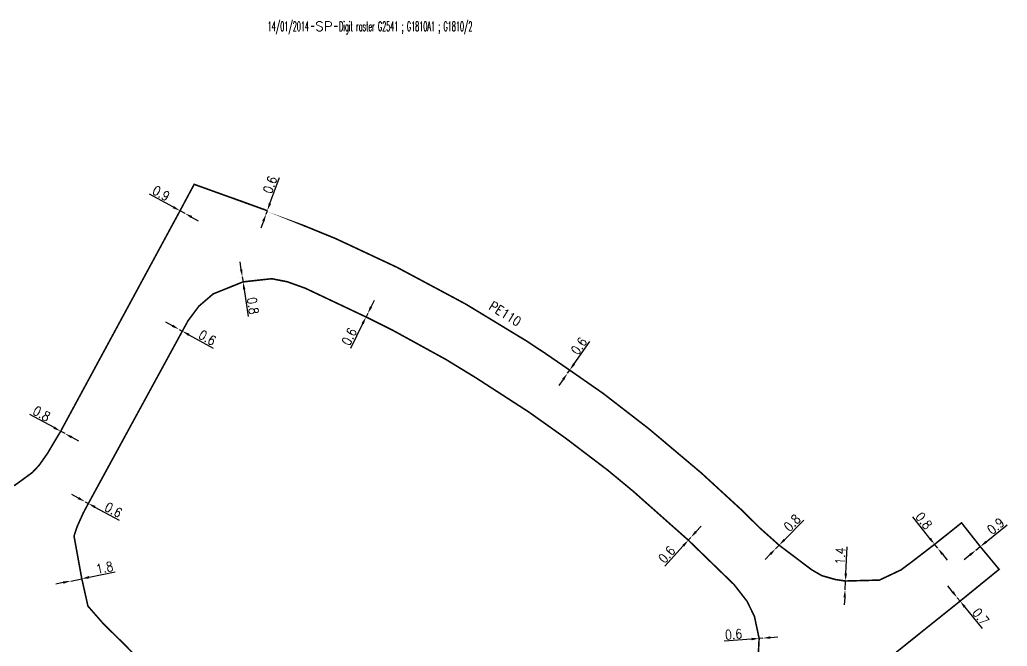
# Model space of a CAD drawing. Header units: millimetres. Extents: x 132993 to 134000, y 129004 to 130000.
# Drawn here: x 133408 to 133564.9, y 129164.6 to 129264.1 of the extents above; entities that cross this region are included whole.
import ezdxf
from ezdxf.enums import TextEntityAlignment as Align

# ---------------------------------------------------------------- set-up
doc = ezdxf.new("R2010")
doc.units = ezdxf.units.MM
doc.header["$PDMODE"] = 34
doc.layers.get('0').update_dxf_attribs({"linetype": 'CONTINUOUS'})
doc.layers.get('DefPoints').update_dxf_attribs({"linetype": 'CONTINUOUS', "lineweight": 0})
doc.layers.add('G_120', color=4, linetype='CONTINUOUS')
doc.layers.add('G_910', color=7, linetype='CONTINUOUS')
doc.styles.get("Standard").update_dxf_attribs({"font": 'romans.shx', "width": 0.85})
doc.linetypes.add('G_typB_PE', pattern='A,5,-0.3,["o",Standard,S=1.5,R=0,X=0,Y=-0.5],-1.65', length=6.95)
doc.dimstyles.get("Standard").update_dxf_attribs({"dimtxt": 1.5, "dimasz": 1.2, "dimexe": 0.625, "dimexo": 0.625, "dimgap": 0.25, "dimtad": 1, "dimdec": 1, "dimzin": 0, "dimdsep": 46, "dimtxsty": 'Standard', "dimcen": -0.5, "dimadec": 0, "dimazin": 0, "dimtfac": 1, "dimtdec": 1, "dimtmove": 0, "dimatfit": 3, "dimfxl": 0, "dimtolj": 1, "dimtzin": 0, "dimarcsym": 0})

# ---------------------------------------------------------------- blocks, each defined once
blk = doc.blocks.new('*D4')
at = {"layer": 'DefPoints', "color": 0, "linetype": 'Continuous', "transparency": 16777216}
for p in [(133559.924, 129179.846), (133560.6237525113, 129180.4119915397), (133560.6237525112, 129180.4119915397)]:
    blk.add_point(p, dxfattribs=at)
at = {"layer": 'G_120', "color": 0, "linetype": 'Continuous', "lineweight": -2, "transparency": 16777216}
for p, q in [((133561.5567558596, 129181.166646926), (133564.9083482448, 129183.8775667212)), ((133558.9909966516, 129179.0913446138), (133558.0579933033, 129178.3366892275)), ((133559.924, 129179.846), (133560.6237525112, 129180.4119915397))]:
    blk.add_line(p, q, dxfattribs=at)
at = {"layer": 'G_120', "color": 0, "linetype": 'Continuous', "transparency": 16777216}
for points in [[(133561.4309799618, 129181.322147484), (133561.6825317573, 129181.0111463679), (133560.6237525112, 129180.4119915397)], [(133558.8652207539, 129179.2468451718), (133559.1167725493, 129178.9358440557), (133559.924, 129179.846)]]:
    blk.add_solid(points, dxfattribs=at)
at = {"layer": 'G_120', "color": 0, "linetype": 'Continuous', "transparency": 16777216, "insert": (133563.0701742378, 129183.676937307), "char_height": 1.5, "attachment_point": 5, "rotation": 38.96750153060824}
blk.add_mtext('\\A1;0.9', dxfattribs=at)
blk = doc.blocks.new('*D5')
at = {"layer": 'DefPoints', "color": 0, "linetype": 'Continuous', "transparency": 16777216}
for p in [(133556.9746945708, 129172.303926026), (133557.4136857367, 129171.7586859355), (133557.4136857368, 129171.7586859356)]:
    blk.add_point(p, dxfattribs=at)
at = {"layer": 'G_120', "color": 0, "linetype": 'Continuous', "lineweight": -2, "transparency": 16777216}
for p, q in [((133556.2221382865, 129173.238623324), (133555.4695820021, 129174.173320622)), ((133556.9746945709, 129172.3039260261), (133557.4136857368, 129171.7586859356)), ((133557.9005072461, 129172.1506423337), (133557.9005072462, 129172.1506423338)), ((133558.1662420213, 129170.8239886377), (133560.9076970574, 129167.4190199095))]:
    blk.add_line(p, q, dxfattribs=at)
at = {"layer": 'G_120', "color": 0, "linetype": 'Continuous', "transparency": 16777216}
for points in [[(133556.3779211695, 129173.3640493714), (133556.0663554035, 129173.1131972766), (133556.9746945709, 129172.3039260261)], [(133558.3220249042, 129170.9494146851), (133558.0104591383, 129170.6985625903), (133557.4136857368, 129171.7586859356)]]:
    blk.add_solid(points, dxfattribs=at)
at = {"layer": 'G_120', "color": 0, "linetype": 'Continuous', "transparency": 16777216, "insert": (133560.6921620965, 129169.2812858617), "char_height": 1.5, "attachment_point": 5, "rotation": 308.83871255752155}
blk.add_mtext('\\A1;0.7', dxfattribs=at)
blk = doc.blocks.new('*D9')
at = {"layer": 'DefPoints', "color": 0, "linetype": 'Continuous', "transparency": 16777216}
for p in [(133525.4897505709, 129165.8320527457), (133525.4897505709, 129165.8320527458), (133526.0877451962, 129165.881067316)]:
    blk.add_point(p, dxfattribs=at)
at = {"layer": 'G_120', "color": 0, "linetype": 'Continuous', "lineweight": -2, "transparency": 16777216}
for p, q in [((133526.0366883521, 129166.503978384), (133526.0366883521, 129166.5039783842)), ((133524.2937613203, 129165.7340236053), (133519.9369433359, 129165.3769174503)), ((133525.4386937268, 129166.4549638137), (133525.4386937268, 129166.4549638139)), ((133526.0877451962, 129165.8810673161), (133525.4897505709, 129165.8320527458)), ((133527.2837344468, 129165.9790964567), (133528.4797236974, 129166.0771255973))]:
    blk.add_line(p, q, dxfattribs=at)
at = {"layer": 'G_120', "color": 0, "linetype": 'Continuous', "transparency": 16777216}
for points in [[(133524.2774231302, 129165.933355147), (133524.3100995104, 129165.5346920635), (133525.4897505709, 129165.8320527458)], [(133527.2673962567, 129166.1784279985), (133527.3000726369, 129165.7797649149), (133526.0877451962, 129165.8810673161)]]:
    blk.add_solid(points, dxfattribs=at)
at = {"layer": 'G_120', "color": 0, "linetype": 'Continuous', "transparency": 16777216, "insert": (133521.4356667523, 129166.5031136663), "char_height": 1.5, "attachment_point": 5, "rotation": 4.685768252015636}
blk.add_mtext('\\A1;0.6', dxfattribs=at)
blk = doc.blocks.new('*D10')
at = {"layer": 'DefPoints', "color": 0, "linetype": 'Continuous', "transparency": 16777216}
for p in [(133514.2423792432, 129181.4325549575), (133514.2423792432, 129181.4325549575), (133514.6433636759, 129181.8741154469)]:
    blk.add_point(p, dxfattribs=at)
at = {"layer": 'G_120', "color": 0, "linetype": 'Continuous', "lineweight": -2, "transparency": 16777216}
for p, q in [((133515.4500926373, 129182.762478201), (133516.2568215986, 129183.6508409551)), ((133514.6433636759, 129181.8741154469), (133514.2423792432, 129181.4325549575)), ((133513.4356502818, 129180.5441922034), (133510.4968519226, 129177.3080135991))]:
    blk.add_line(p, q, dxfattribs=at)
at = {"layer": 'G_120', "color": 0, "linetype": 'Continuous', "transparency": 16777216}
for points in [[(133515.3020321782, 129182.8969330279), (133515.5981530963, 129182.6280233741), (133514.6433636759, 129181.8741154469)], [(133513.2875898228, 129180.6786470303), (133513.5837107408, 129180.4097373765), (133514.2423792432, 129181.4325549575)]]:
    blk.add_solid(points, dxfattribs=at)
at = {"layer": 'G_120', "color": 0, "linetype": 'Continuous', "transparency": 16777216, "insert": (133510.8225843264, 129179.1541956587), "char_height": 1.5, "attachment_point": 5, "rotation": 47.757172842138075}
blk.add_mtext('\\A1;0.6', dxfattribs=at)
blk = doc.blocks.new('*D11')
at = {"layer": 'DefPoints', "color": 0, "linetype": 'Continuous', "transparency": 16777216}
for p in [(133463.0395194368, 129216.8741094153), (133463.0395194367, 129216.8741094153), (133463.3058117465, 129217.4090065365)]:
    blk.add_point(p, dxfattribs=at)
at = {"layer": 'G_120', "color": 0, "linetype": 'Continuous', "lineweight": -2, "transparency": 16777216}
for p, q in [((133463.8406095682, 129218.4832464026), (133464.3754073898, 129219.5574862687)), ((133462.4800195065, 129217.1526499474), (133462.4800195064, 129217.1526499474)), ((133463.3058117465, 129217.4090065365), (133463.0395194367, 129216.8741094153)), ((133462.504721615, 129215.7998695492), (133460.5565295504, 129211.8865671798))]:
    blk.add_line(p, q, dxfattribs=at)
at = {"layer": 'G_120', "color": 0, "linetype": 'Continuous', "transparency": 16777216}
for points in [[(133463.6615695905, 129218.5723793729), (133464.0196495459, 129218.3941134324), (133463.3058117465, 129217.4090065365)], [(133462.3256816373, 129215.8890025195), (133462.6837615927, 129215.7107365789), (133463.0395194367, 129216.8741094153)]]:
    blk.add_solid(points, dxfattribs=at)
at = {"layer": 'G_120', "color": 0, "linetype": 'Continuous', "transparency": 16777216, "insert": (133460.3680267835, 129213.7517632828), "char_height": 1.5, "attachment_point": 5, "rotation": 63.53411638682015}
blk.add_mtext('\\A1;0.6', dxfattribs=at)
blk = doc.blocks.new('*D12')
at = {"layer": 'DefPoints', "color": 0, "linetype": 'Continuous', "transparency": 16777216}
for p in [(133443.3871522925, 129223.2343684197), (133443.5036796547, 129222.4427161888), (133443.5036796547, 129222.4427161888)]:
    blk.add_point(p, dxfattribs=at)
at = {"layer": 'G_120', "color": 0, "linetype": 'Continuous', "lineweight": -2, "transparency": 16777216}
for p, q in [((133443.2124010932, 129224.4215760756), (133443.037649894, 129225.6087837316)), ((133442.7688149716, 129223.1433521701), (133442.7688149715, 129223.1433521701)), ((133443.3871522924, 129223.2343684197), (133443.5036796547, 129222.4427161888)), ((133443.6784308538, 129221.2555085328), (133444.315024508, 129216.9306806432))]:
    blk.add_line(p, q, dxfattribs=at)
at = {"layer": 'G_120', "color": 0, "linetype": 'Continuous', "transparency": 16777216}
for points in [[(133443.4102690358, 129224.4507012755), (133443.0145331505, 129224.3924508757), (133443.3871522924, 129223.2343684197)], [(133443.8762987965, 129221.2846337327), (133443.4805629112, 129221.2263833329), (133443.5036796547, 129222.4427161888)]]:
    blk.add_solid(points, dxfattribs=at)
at = {"layer": 'G_120', "color": 0, "linetype": 'Continuous', "transparency": 16777216, "insert": (133445.0734429938, 129218.6451167594), "char_height": 1.5, "attachment_point": 5, "rotation": 278.37353109563304}
blk.add_mtext('\\A1;0.8', dxfattribs=at)
blk = doc.blocks.new('*D13')
at = {"layer": 'DefPoints', "color": 0, "linetype": 'Continuous', "transparency": 16777216}
for p in [(133433.3328043831, 129214.9097296881), (133433.8584781106, 129214.6204769748), (133433.8584781106, 129214.6204769748)]:
    blk.add_point(p, dxfattribs=at)
at = {"layer": 'G_120', "color": 0, "linetype": 'Continuous', "lineweight": -2, "transparency": 16777216}
for p, q in [((133432.2814569279, 129215.4882351146), (133431.2301094728, 129216.0667405412)), ((133433.3328043831, 129214.909729688), (133433.8584781106, 129214.6204769748)), ((133434.9098255658, 129214.0419715482), (133438.7397341524, 129211.9345589229))]:
    blk.add_line(p, q, dxfattribs=at)
at = {"layer": 'G_120', "color": 0, "linetype": 'Continuous', "transparency": 16777216}
for points in [[(133432.377874499, 129215.6634596905), (133432.1850393568, 129215.3130105387), (133433.3328043831, 129214.909729688)], [(133435.0062431369, 129214.2171961241), (133434.8134079947, 129213.8667469723), (133433.8584781106, 129214.6204769748)]]:
    blk.add_solid(points, dxfattribs=at)
at = {"layer": 'G_120', "color": 0, "linetype": 'Continuous', "transparency": 16777216, "insert": (133437.8325414421, 129213.5751354016), "char_height": 1.5, "attachment_point": 5, "rotation": 331.17814784480026}
blk.add_mtext('\\A1;0.6', dxfattribs=at)
blk = doc.blocks.new('*D14')
at = {"layer": 'DefPoints', "color": 0, "linetype": 'Continuous', "transparency": 16777216}
for p in [(133418.4023374434, 129187.5486156606), (133418.9299784167, 129187.2629672694), (133418.9299784167, 129187.2629672694)]:
    blk.add_point(p, dxfattribs=at)
at = {"layer": 'G_120', "color": 0, "linetype": 'Continuous', "lineweight": -2, "transparency": 16777216}
for p, q in [((133417.347055497, 129188.119912443), (133416.2917735506, 129188.6912092253)), ((133418.4023374434, 129187.5486156606), (133418.9299784167, 129187.2629672694)), ((133419.9852603631, 129186.6916704871), (133423.8295017394, 129184.6105179228))]:
    blk.add_line(p, q, dxfattribs=at)
at = {"layer": 'G_120', "color": 0, "linetype": 'Continuous', "transparency": 16777216}
for points in [[(133417.4422716274, 129188.2957927674), (133417.2518393666, 129187.9440321185), (133418.4023374434, 129187.5486156606)], [(133420.0804764935, 129186.8675508115), (133419.8900442327, 129186.5157901626), (133418.9299784167, 129187.2629672694)]]:
    blk.add_solid(points, dxfattribs=at)
at = {"layer": 'G_120', "color": 0, "linetype": 'Continuous', "transparency": 16777216, "insert": (133422.9111026764, 129186.2448474357), "char_height": 1.5, "attachment_point": 5, "rotation": 331.57026548654056}
blk.add_mtext('\\A1;0.6', dxfattribs=at)
blk = doc.blocks.new('*D15')
at = {"layer": 'DefPoints', "color": 0, "linetype": 'Continuous', "transparency": 16777216}
for p in [(133416.1244374681, 129174.9524832733), (133417.8881386392, 129175.3121472539), (133417.8881386392, 129175.3121472539)]:
    blk.add_point(p, dxfattribs=at)
at = {"layer": 'G_120', "color": 0, "linetype": 'Continuous', "lineweight": -2, "transparency": 16777216}
for p, q in [((133419.06393942, 129175.551923241), (133423.1687439313, 129176.3889983388)), ((133414.9486366873, 129174.7127072862), (133413.7728359066, 129174.4729312991)), ((133416.1244374681, 129174.9524832733), (133417.8881386392, 129175.3121472539))]:
    blk.add_line(p, q, dxfattribs=at)
at = {"layer": 'G_120', "color": 0, "linetype": 'Continuous', "transparency": 16777216}
for points in [[(133414.9086740228, 129174.908674083), (133414.9885993518, 129174.5167404894), (133416.1244374681, 129174.9524832733)], [(133419.0239767554, 129175.7478900378), (133419.1039020845, 129175.3559564443), (133417.8881386392, 129175.3121472539)]]:
    blk.add_solid(points, dxfattribs=at)
at = {"layer": 'G_120', "color": 0, "linetype": 'Continuous', "transparency": 16777216, "insert": (133421.5044287434, 129177.0701827674), "char_height": 1.5, "attachment_point": 5, "rotation": 11.52604286088055}
blk.add_mtext('\\A1;1.8', dxfattribs=at)
blk = doc.blocks.new('*D19')
at = {"layer": 'DefPoints', "color": 0, "linetype": 'Continuous', "transparency": 16777216}
for p in [(133553.3673062787, 129180.775150763), (133553.3673099454, 129180.7751536903), (133553.865560091, 129180.1510506663)]:
    blk.add_point(p, dxfattribs=at)
at = {"layer": 'G_120', "color": 0, "linetype": 'Continuous', "lineweight": -2, "transparency": 16777216}
for p, q in [((133552.618622081, 129181.712952433), (133549.8912591466, 129185.1292192813)), ((133553.865560091, 129180.1510506663), (133553.3673099454, 129180.7751536903)), ((133553.8557431238, 129181.165092359), (133553.8557467905, 129181.1650952863)), ((133554.6142479554, 129179.2132519237), (133555.3629358198, 129178.275453181))]:
    blk.add_line(p, q, dxfattribs=at)
at = {"layer": 'G_120', "color": 0, "linetype": 'Continuous', "transparency": 16777216}
for points in [[(133552.7749218715, 129181.8377337437), (133552.4623222906, 129181.5881711222), (133553.3673099454, 129180.7751536903)], [(133554.7705477458, 129179.3380332344), (133554.4579481649, 129179.0884706129), (133553.865560091, 129180.1510506663)]]:
    blk.add_solid(points, dxfattribs=at)
at = {"layer": 'G_120', "color": 0, "linetype": 'Continuous', "transparency": 16777216, "insert": (133551.6620956339, 129184.5138917821), "char_height": 1.5, "attachment_point": 5, "rotation": 308.6019763258538}
blk.add_mtext('\\A1;0.8', dxfattribs=at)
blk = doc.blocks.new('*D20')
at = {"layer": 'DefPoints', "color": 0, "linetype": 'Continuous', "transparency": 16777216}
for p in [(133539.2064321789, 129174.951299439), (133539.2064321789, 129174.951299439), (133539.1386775767, 129173.5529399309)]:
    blk.add_point(p, dxfattribs=at)
at = {"layer": 'G_120', "color": 0, "linetype": 'Continuous', "lineweight": -2, "transparency": 16777216}
for p, q in [((133539.2645075523, 129176.1498933031), (133539.4701911663, 129180.3949132383)), ((133539.1386775766, 129173.5529399309), (133539.2064321789, 129174.951299439)), ((133539.0806022033, 129172.3543460668), (133539.0225268299, 129171.1557522027))]:
    blk.add_line(p, q, dxfattribs=at)
at = {"layer": 'G_120', "color": 0, "linetype": 'Continuous', "transparency": 16777216}
for points in [[(133539.0647419083, 129176.159572532), (133539.4642731963, 129176.1402140742), (133539.2064321789, 129174.951299439)], [(133538.8808365593, 129172.3640252957), (133539.2803678473, 129172.3446668379), (133539.1386775766, 129173.5529399309)]]:
    blk.add_solid(points, dxfattribs=at)
at = {"layer": 'G_120', "color": 0, "linetype": 'Continuous', "transparency": 16777216, "insert": (133538.3975588259, 129178.9200963472), "char_height": 1.5, "attachment_point": 5, "rotation": 87.22602159458879}
blk.add_mtext('\\A1;1.4', dxfattribs=at)
blk = doc.blocks.new('*D21')
at = {"layer": 'DefPoints', "color": 0, "linetype": 'Continuous', "transparency": 16777216}
for p in [(133528.6650118385, 129180.6395555495), (133528.6650118385, 129180.6395555496), (133528.1047479859, 129180.0685000221)]:
    blk.add_point(p, dxfattribs=at)
at = {"layer": 'G_120', "color": 0, "linetype": 'Continuous', "lineweight": -2, "transparency": 16777216}
for p, q in [((133529.5054076176, 129181.4961388407), (133532.5668493841, 129184.616549401)), ((133528.1047479858, 129180.0685000222), (133528.6650118385, 129180.6395555496)), ((133527.2643522068, 129179.2119167311), (133526.4239564277, 129178.35533344))]:
    blk.add_line(p, q, dxfattribs=at)
at = {"layer": 'G_120', "color": 0, "linetype": 'Continuous', "transparency": 16777216}
for points in [[(133529.3626437357, 129181.6362048038), (133529.6481714994, 129181.3560728775), (133528.6650118385, 129180.6395555496)], [(133527.1215883249, 129179.3519826943), (133527.4071160886, 129179.0718507679), (133528.1047479858, 129180.0685000222)]]:
    blk.add_solid(points, dxfattribs=at)
at = {"layer": 'G_120', "color": 0, "linetype": 'Continuous', "transparency": 16777216, "insert": (133530.7425069811, 129184.1849655822), "char_height": 1.5, "attachment_point": 5, "rotation": 45.54652883268954}
blk.add_mtext('\\A1;0.8', dxfattribs=at)
blk = doc.blocks.new('*D22')
at = {"layer": 'DefPoints', "color": 0, "linetype": 'Continuous', "transparency": 16777216}
for p in [(133495.0518523987, 129207.9369717551), (133495.3968865842, 129208.4278397728), (133495.3968865842, 129208.4278397729)]:
    blk.add_point(p, dxfattribs=at)
at = {"layer": 'G_120', "color": 0, "linetype": 'Continuous', "lineweight": -2, "transparency": 16777216}
for p, q in [((133496.0869549552, 129209.4095758084), (133498.6007754495, 129212.9858999376)), ((133495.0518523987, 129207.9369717551), (133495.3968865842, 129208.4278397729)), ((133494.3617840277, 129206.9552357196), (133493.6717156567, 129205.9734996841))]:
    blk.add_line(p, q, dxfattribs=at)
at = {"layer": 'G_120', "color": 0, "linetype": 'Continuous', "transparency": 16777216}
for points in [[(133495.9233322826, 129209.5245872035), (133496.2505776278, 129209.2945644132), (133495.3968865842, 129208.4278397729)], [(133494.1981613551, 129207.0702471148), (133494.5254067003, 129206.8402243244), (133495.0518523987, 129207.9369717551)]]:
    blk.add_solid(points, dxfattribs=at)
at = {"layer": 'G_120', "color": 0, "linetype": 'Continuous', "transparency": 16777216, "insert": (133496.8707860249, 129212.2636628666), "char_height": 1.5, "attachment_point": 5, "rotation": 54.89637765567525}
blk.add_mtext('\\A1;0.6', dxfattribs=at)
blk = doc.blocks.new('*D23')
at = {"layer": 'DefPoints', "color": 0, "linetype": 'Continuous', "transparency": 16777216}
for p in [(133447.1567394598, 129233.2051756473), (133447.3632554355, 129233.7685149339), (133447.3632554355, 129233.7685149339)]:
    blk.add_point(p, dxfattribs=at)
at = {"layer": 'G_120', "color": 0, "linetype": 'Continuous', "lineweight": -2, "transparency": 16777216}
for p, q in [((133447.776287387, 129234.895193507), (133449.2809037814, 129238.9995225947)), ((133447.1567394598, 129233.2051756473), (133447.3632554355, 129233.7685149339)), ((133446.7437075084, 129232.0784970741), (133446.330675557, 129230.9518185011))]:
    blk.add_line(p, q, dxfattribs=at)
at = {"layer": 'G_120', "color": 0, "linetype": 'Continuous', "transparency": 16777216}
for points in [[(133447.5885076248, 129234.9640321655), (133447.9640671491, 129234.8263548484), (133447.3632554355, 129233.7685149339)], [(133446.5559277462, 129232.1473357327), (133446.9314872706, 129232.0096584156), (133447.1567394598, 129233.2051756473)]]:
    blk.add_solid(points, dxfattribs=at)
at = {"layer": 'G_120', "color": 0, "linetype": 'Continuous', "transparency": 16777216, "insert": (133447.7962127489, 129237.8548906303), "char_height": 1.5, "attachment_point": 5, "rotation": 69.86744085189605}
blk.add_mtext('\\A1;0.6', dxfattribs=at)
blk = doc.blocks.new('*D24')
at = {"layer": 'DefPoints', "color": 0, "linetype": 'Continuous', "transparency": 16777216}
for p in [(133433.4925400633, 129233.7361697086), (133433.4925400633, 129233.7361697086), (133434.2832278859, 129233.3062711541)]:
    blk.add_point(p, dxfattribs=at)
at = {"layer": 'G_120', "color": 0, "linetype": 'Continuous', "lineweight": -2, "transparency": 16777216}
for p, q in [((133432.4382896331, 129234.3093677813), (133428.6511459748, 129236.3684453817)), ((133434.2832278859, 129233.3062711541), (133433.4925400633, 129233.7361697086)), ((133435.337478316, 129232.7330730814), (133436.3917287462, 129232.1598750087))]:
    blk.add_line(p, q, dxfattribs=at)
at = {"layer": 'G_120', "color": 0, "linetype": 'Continuous', "transparency": 16777216}
for points in [[(133432.5338226453, 129234.4850761863), (133432.342756621, 129234.1336593763), (133433.4925400633, 129233.7361697086)], [(133435.4330113282, 129232.9087814864), (133435.2419453039, 129232.5573646764), (133434.2832278859, 129233.3062711541)]]:
    blk.add_solid(points, dxfattribs=at)
at = {"layer": 'G_120', "color": 0, "linetype": 'Continuous', "transparency": 16777216, "insert": (133430.4952576495, 129236.504047643), "char_height": 1.5, "attachment_point": 5, "rotation": 331.4669858368626}
blk.add_mtext('\\A1;0.9', dxfattribs=at)
blk = doc.blocks.new('*D25')
at = {"layer": 'DefPoints', "color": 0, "linetype": 'Continuous', "transparency": 16777216}
for p in [(133414.5309330605, 129198.7285773799), (133414.5309330605, 129198.7285773799), (133415.2335043112, 129198.3459631646)]:
    blk.add_point(p, dxfattribs=at)
at = {"layer": 'G_120', "color": 0, "linetype": 'Continuous', "lineweight": -2, "transparency": 16777216}
for p, q in [((133413.4770761845, 129199.3024987028), (133409.6380261361, 129201.3932120932)), ((133415.2335043112, 129198.3459631647), (133414.5309330605, 129198.7285773799)), ((133416.2873611872, 129197.7720418418), (133417.3412180633, 129197.1981205189))]:
    blk.add_line(p, q, dxfattribs=at)
at = {"layer": 'G_120', "color": 0, "linetype": 'Continuous', "transparency": 16777216}
for points in [[(133413.5727297383, 129199.4781415155), (133413.3814226307, 129199.1268558901), (133414.5309330605, 129198.7285773799)], [(133416.3830147411, 129197.9476846545), (133416.1917076334, 129197.5963990291), (133415.2335043112, 129198.3459631647)]]:
    blk.add_solid(points, dxfattribs=at)
at = {"layer": 'G_120', "color": 0, "linetype": 'Continuous', "transparency": 16777216, "insert": (133411.5088904913, 129201.5130301228), "char_height": 1.5, "attachment_point": 5, "rotation": 331.42767172735523}
blk.add_mtext('\\A1;0.8', dxfattribs=at)
blk = doc.blocks.new('GIS_MODF')
at = {"color": 0, "linetype": 'Continuous', "flags": 128}
for points in [[(-2.176232858328149, -0.01402023952687159), (-1.676232858328149, -0.01402023952687159)], [(1.51945154927671, -0.01402023952687159), (2.01945154927671, -0.01402023952687159)]]:
    blk.add_lwpolyline(points, dxfattribs=at)
at = {"color": 0, "linetype": 'Continuous', "width": 0.5}
blk.add_attdef('DATE', text='', height=1.5, dxfattribs=at).set_placement((-2.501987294206629, -0.7982370674435515), align=Align.RIGHT)
at = {"color": 0, "linetype": 'Continuous', "width": 1.771291495859094}
blk.add_attdef('USER', text='', height=1.5, dxfattribs=at).set_placement((-1.507047830906231, -0.7982370674435515), (1.276410234015202, -0.7982370674435515), align=Align.FIT)
at = {"color": 0, "linetype": 'Continuous', "width": 0.5}
blk.add_attdef('DESC', (2.288899962411961, -0.7982370674435515), '', height=1.5, dxfattribs=at)

msp = doc.modelspace()

# ---------------------------------------------------------------- linework, layer by layer
at = {"layer": 'G_120', "linetype": 'G_typB_PE', "flags": 128}
msp.add_lwpolyline([(133475.0583024958, 129098.1762366017, 0.25, 0.25, 0), (133469.8438666273, 129105.7369535523, 0.25, 0.25, 0), (133466.3080757977, 129110.9362094821, 0.25, 0.25, 0), (133462.7160156192, 129116.1734879302, 0.25, 0.25, 0), (133458.0648284286, 129122.9435080583, 0.25, 0.25, 0), (133452.650238699, 129130.7969945381, 0.25, 0.25, 0), (133449.5910605773, 129136.4442081827, 0.25, 0.25, 0), (133443.187096034, 129143.8009301286, 0.25, 0.25, 0), (133439.6318844124, 129148.3334285984, 0.25, 0.25, 0), (133435.5669210103, 129153.1993489226, 0.25, 0.25, 0), (133433.6687317362, 129155.5294675988, 0.25, 0.25, 0), (133430.2371631207, 129159.1786993615, 0.25, 0.25, 0), (133424.7083476154, 129164.8293788971, 0.25, 0.25, 0), (133421.3007592489, 129168.1836926224, 0.25, 0.25, 0), (133418.8660751706, 129170.9609274169, 0.25, 0.25, 0), (133417.8881386392, 129175.3121472539, 0.25, 0.25, 0), (133416.6536289326, 129182.0794685799, 0.25, 0.25, 0), (133417.1480967492, 129183.5954075076, 0.25, 0.25, 0), (133418.1049382251, 129185.7182101421, 0.25, 0.25, 0), (133418.9299784167, 129187.2629672694, 0.25, 0.25, 0), (133433.8584781106, 129214.6204769748, 0.25, 0.25, 0), (133434.7549263879, 129216.256967768, 0.25, 0.25, 0), (133436.4867140447, 129218.5829666796, 0.25, 0.25, 0), (133438.7526564316, 129220.5296390944, 0.25, 0.25, 0), (133443.5036796547, 129222.4427161888, 0.25, 0.25, 0), (133448.0734094831, 129222.9477969977, 0.25, 0.25, 0), (133450.539010029, 129222.4584395118, 0.25, 0.25, 0), (133453.3783933629, 129221.4404765845, 0.25, 0.25, 0), (133463.0395194368, 129216.8741094153, 0.25, 0.25, 0), (133467.2627114879, 129214.7716423773, 0.25, 0.25, 0), (133469.8173738805, 129213.3706605951, 0.25, 0.25, 0), (133475.7042127743, 129210.1423067943, 0.25, 0.25, 0), (133480.5533711546, 129207.1774802781, 0.25, 0.25, 0), (133488.8621064581, 129201.8079630872, 0.25, 0.25, 0), (133494.6755165417, 129197.6818170039, 0.25, 0.25, 0), (133501.42570592, 129192.5544712036, 0.25, 0.25, 0), (133505.4743980613, 129189.2080210713, 0.25, 0.25, 0), (133514.2423792433, 129181.4325549575, 0.25, 0.25, 0), (133521.4993813365, 129174.3929966928, 0.25, 0.25, 0), (133523.5763204927, 129171.7281174012, 0.25, 0.25, 0), (133524.7487182671, 129169.324107318, 0.25, 0.25, 0), (133525.4897505709, 129165.8320527457, 0.25, 0.25, 0), (133525.2996373936, 129162.0603653366, 0.25, 0.25, 0), (133523.7897261066, 129157.898196884, 0.25, 0.25, 0), (133520.252871818, 129153.6448588076, 0.25, 0.25, 0), (133517.9149295308, 129151.6750482342, 0.25, 0.25, 0), (133513.6473932473, 129148.2336430162, 0.25, 0.25, 0), (133516.6242737069, 129144.7081309196, 0.25, 0.25, 0), (133519.603834279, 129140.979932446, 0.25, 0.25, 0), (133525.4830294594, 129145.6451848045, 0.25, 0.25, 0), (133546.0737470193, 129161.5687696577, 0.25, 0.25, 0), (133546.565493688, 129163.0726997088, 0.25, 0.25, 0), (133557.4136857367, 129171.7586859356, 0.25, 0.25, 0), (133563.620217004, 129176.8040320223, 0.25, 0.25, 0), (133560.6237525112, 129180.4119915397, 0.25, 0.25, 0), (133557.647170231, 129184.1841750847, 0.25, 0.25, 0), (133553.3673099453, 129180.7751536903, 0.25, 0.25, 0), (133549.8291847116, 129178.0537674995, 0.25, 0.25, 0), (133548.0274620735, 129176.7150320484, 0.25, 0.25, 0), (133544.6019386229, 129175.0955740293, 0.25, 0.25, 0), (133539.2064321789, 129174.951299439, 0.25, 0.25, 0), (133537.5983308725, 129175.1898171032, 0.25, 0.25, 0), (133535.420256434, 129175.8145707842, 0.25, 0.25, 0), (133533.7944834686, 129176.7672511222, 0.25, 0.25, 0), (133528.6650118385, 129180.6395555496, 0.25, 0.25, 0), (133528.6650118385, 129180.6395555495, 0.25, 0.25, 0), (133525.6009603821, 129183.3714517009, 0.25, 0.25, 0), (133522.7618715645, 129186.1819389286, 0.25, 0.25, 0), (133516.2760891667, 129192.1288334091, 0.25, 0.25, 0), (133507.958622894, 129199.1325240422, 0.25, 0.25, 0), (133500.7404784026, 129204.7113574566, 0.25, 0.25, 0), (133495.3968865842, 129208.4278397729, 0.25, 0.25, 0), (133491.5350118216, 129211.0780346546, 0.25, 0.25, 0), (133488.6792770633, 129212.974284578, 0.25, 0.25, 0), (133483.7651461806, 129215.95504272, 0.25, 0.25, 0), (133478.8475010175, 129218.9379325146, 0.25, 0.25, 0), (133473.3937006224, 129221.8512247545, 0.25, 0.25, 0), (133467.9403983911, 129224.7642508869, 0.25, 0.25, 0), (133458.211604671, 129229.3191226903, 0.25, 0.25, 0), (133447.3569242724, 129233.7512446334, 0.25, 0.25, 0), (133447.3578074277, 129233.7509245869, 0.25, 0.25, 0), (133435.741586042, 129237.93172391, 0.25, 0.25, 0), (133433.4925400633, 129233.7361697086, 0.25, 0.25, 0), (133414.5309330605, 129198.7285773799, 0.25, 0.25, 0), (133413.3016534259, 129196.6752657127, 0.25, 0.25, 0), (133412.4610039073, 129195.2484294227, 0.25, 0.25, 0), (133411.1118770771, 129193.3314067244, 0.25, 0.25, 0), (133410.0335671636, 129192.1821119643, 0.25, 0.25, 0), (133407.3443799005, 129190.2178377939, 0.25, 0.25, 0), (133405.6164769466, 129189.4298110238, 0.25, 0.25, 0), (133403.3424312424, 129188.8119693705, 0.25, 0.25, 0), (133400.2031735723, 129188.150675191, 0.25, 0.25, 0), (133396.7390330771, 129188.7006012536, 0.25, 0.25, 0), (133393.1062681415, 129190.3820525924, 0.25, 0.25, 0), (133386.9922031849, 129194.276840361, 0.25, 0.25, 0), (133382.4192024426, 129196.9263146999, 0.25, 0.25, 0), (133377.6591705844, 129199.4435845231, 0.25, 0.25, 0), (133376.3689893826, 129200.0523532704, 0.25, 0.25, 0), (133373.9655837677, 129201.1863941505, 0.25, 0.25, 0), (133369.0112923397, 129203.2487296729, 0.25, 0.25, 0), (133363.9564650744, 129205.063414751, 0.25, 0.25, 0), (133360.0018526389, 129206.2743266128, 0.25, 0.25, 0), (133355.2539253685, 129207.4798738964, 0.25, 0.25, 0), (133349.0669998062, 129208.7225223803, 0.25, 0.25, 0), (133343.9112748242, 129209.5049064709, 0.25, 0.25, 0), (133339.3015554582, 129209.9776201113, 0.25, 0.25, 0), (133332.4150141545, 129210.5250184448, 0.25, 0.25, 0), (133294.9844523398, 129213.0801988287, 0.25, 0.25, 0), (133263.7338105918, 129215.2906365003, 0.25, 0.25, 0), (133259.3077508223, 129215.5485386714, 0, 0, 0)], format="xyseb", dxfattribs=at)

# ---------------------------------------------------------------- block references
at = {"layer": 'G_910'}
ref = msp.add_blockref('GIS_MODF', (133456.477048473, 129263.0726073725), dxfattribs=at)
ref.add_attrib('DATE', '14/01/2014', dxfattribs={"layer": '0', "color": 0, "linetype": 'Continuous', "height": 1.5, "width": 0.5}).set_placement((133453.9750611788, 129262.2743703051), align=Align.RIGHT)
ref.add_attrib('USER', 'SP', dxfattribs={"layer": '0', "color": 0, "linetype": 'Continuous', "height": 1.5, "width": 1.025484550234212}).set_placement((133454.9700006421, 129262.2743703051), (133457.753458707, 129262.2743703051), align=Align.FIT)
ref.add_attrib('DESC', 'Digit raster G2541 ; G1810A1 ; G1810/2', (133458.7659484354, 129262.2743703051), dxfattribs={"layer": '0', "color": 0, "linetype": 'Continuous', "height": 1.5, "width": 0.5})

# ---------------------------------------------------------------- texts
at = {"layer": 'G_120', "linetype": 'Continuous', "width": 0.85}
msp.add_text('PE110', height=1.5, rotation=328.1163436990028, dxfattribs=at).set_placement((133482.4390978107, 129218.1952819491))

# ---------------------------------------------------------------- dimensions: what is measured, and where the dimension line sits
at = {"layer": 'G_120', "linetype": 'Continuous'}
for base, p1, p2, angle, picture, middle in [((133447.3632554355, 129233.7685149339), (133447.1567394599, 129233.2051756473), (133447.3632554356, 129233.7685149338), 69.86744085189605, '*D23', (133447.7962127489, 129237.8548906303)), ((133433.4925400633, 129233.7361697086), (133434.2832278859, 129233.3062711541), (133433.4925400633, 129233.7361697086), 331.4669858368626, '*D24', (133430.4952576495, 129236.504047643)), ((133443.5036796547, 129222.4427161888), (133443.3871522925, 129223.2343684197), (133443.5036796547, 129222.4427161888), 98.37353109563307, '*D12', (133445.0734429938, 129218.6451167594)), ((133463.0395194367, 129216.8741094153), (133463.3058117466, 129217.4090065365), (133463.0395194368, 129216.8741094153), 63.53411638682015, '*D11', (133460.3680267835, 129213.7517632828)), ((133433.8584781106, 129214.6204769748), (133433.3328043831, 129214.909729688), (133433.8584781106, 129214.6204769748), 331.1781478448003, '*D13', (133437.8325414421, 129213.5751354016)), ((133495.3968865842, 129208.4278397729), (133495.0518523987, 129207.9369717551), (133495.3968865842, 129208.4278397729), 54.89637765567526, '*D22', (133496.8707860249, 129212.2636628666)), ((133414.5309330605, 129198.7285773799), (133415.2335043112, 129198.3459631647), (133414.5309330605, 129198.7285773799), 331.4276717273552, '*D25', (133411.5088904913, 129201.5130301228)), ((133418.9299784167, 129187.2629672694), (133418.4023374434, 129187.5486156606), (133418.9299784167, 129187.2629672694), 331.5702654865406, '*D14', (133422.9111026764, 129186.2448474357)), ((133528.6650118385, 129180.6395555496), (133528.1047479858, 129180.0685000221), (133528.6650118385, 129180.6395555495), 45.54652883268953, '*D21', (133530.7425069811, 129184.1849655822)), ((133553.3673099454, 129180.7751536903), (133553.865560091, 129180.1510506663), (133553.3673062786, 129180.775150763), 308.6019763258538, '*D19', (133551.6620956339, 129184.5138917821)), ((133560.6237525112, 129180.4119915397), (133559.924, 129179.846), (133560.6237525113, 129180.4119915397), 38.96750153060824, '*D4', (133563.0701742378, 129183.676937307)), ((133514.2423792432, 129181.4325549575), (133514.6433636759, 129181.8741154468), (133514.2423792433, 129181.4325549575), 47.75717284213808, '*D10', (133510.8225843264, 129179.1541956587)), ((133539.2064321789, 129174.951299439), (133539.1386775767, 129173.5529399309), (133539.2064321789, 129174.951299439), 87.22602159458879, '*D20', (133538.3975588259, 129178.9200963472)), ((133417.8881386392, 129175.3121472539), (133416.1244374681, 129174.9524832733), (133417.8881386392, 129175.3121472539), 11.52604286088055, '*D15', (133421.5044287434, 129177.0701827674)), ((133557.4136857368, 129171.7586859356), (133556.9746945708, 129172.303926026), (133557.4136857367, 129171.7586859356), 308.8387125575215, '*D5', (133560.6921620965, 129169.2812858617)), ((133525.4897505709, 129165.8320527458), (133526.0877451962, 129165.8810673159), (133525.4897505709, 129165.8320527457), 4.685768252015637, '*D9', (133521.4356667523, 129166.5031136663))]:
    dim = msp.add_linear_dim(base=base, p1=p1, p2=p2, angle=angle, dimstyle='Standard', dxfattribs=at)
    dim.commit()
    dim.dimension.update_dxf_attribs({"geometry": picture, "text_midpoint": middle})

doc.saveas('drawing.dxf')
